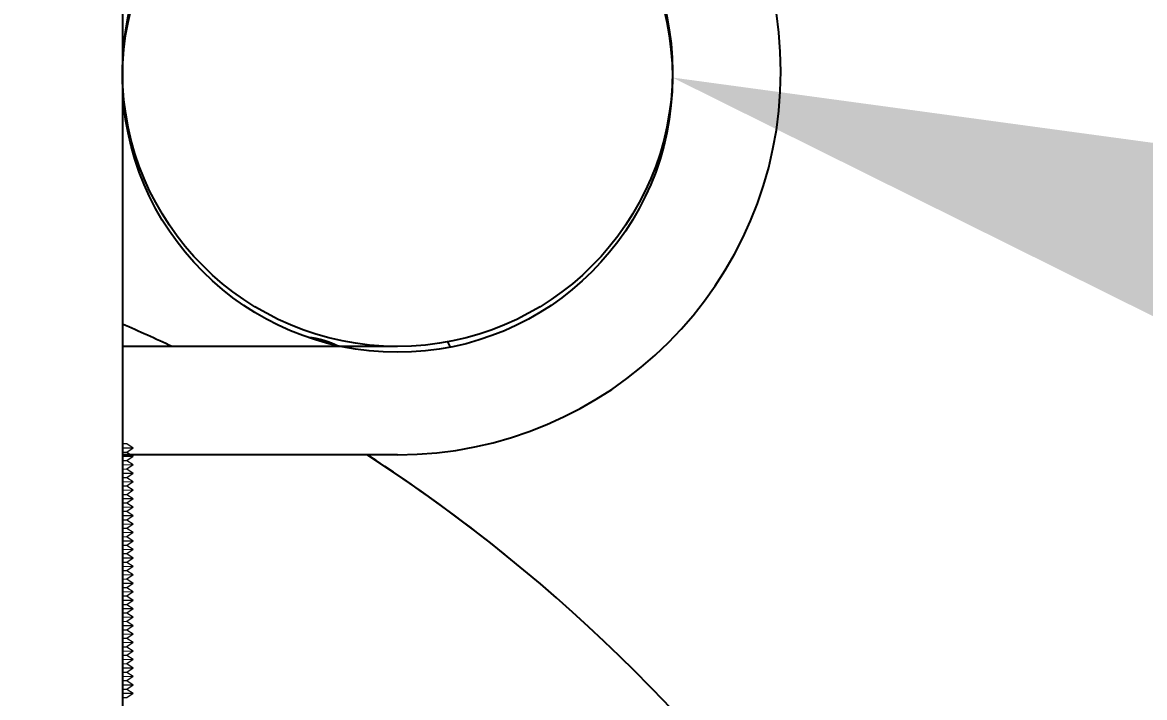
# Model space of a CAD drawing. Header units: millimetres. Extents: x -17263 to -7565, y 1486 to 4446.
# Drawn here: x -14628.9 to -14577.2, y 4327.3 to 4358.4 of the extents above; entities that cross this region are included whole.
import ezdxf
from ezdxf import colors
from ezdxf.entities.mleader import LeaderData, LeaderLine
from ezdxf.math import Vec2, Vec3

# ---------------------------------------------------------------- set-up
doc = ezdxf.new("R2010")
doc.units = ezdxf.units.MM
doc.layers.add('Canalización nueva', color=6, linetype='Continuous')
doc.styles.get("Standard").update_dxf_attribs({"font": 'arial.ttf'})

msp = doc.modelspace()

# ---------------------------------------------------------------- linework, layer by layer
for start, end in [(64.85883, 66.75499), (64.85883, 66.75499), (51.12734, 57.05398), (321.12734, 57.05398)]:
    msp.add_arc((-14654.103, 4275.077), 75.54, start, end)
at = {"color": 7, "linetype": 'Continuous'}
msp.add_arc((-14616.113, 4339.987), 7.739, 26.4046, 28.4486, dxfattribs=at)
at = {"layer": 'Canalización nueva'}
for p, q in [((-14624.29, 4388.36), (-14624.29, 4188.956)), ((-14611.622, 4343.46), (-14624.29, 4343.46)), ((-14611.622, 4338.469), (-14624.29, 4338.469))]:
    msp.add_line(p, q, dxfattribs=at)
at = {"layer": 'Canalización nueva', "linetype": 'Continuous', "lineweight": 0}
for p, q in [((-14624.29, 4338.982), (-14624.086, 4338.985)), ((-14624.086, 4338.985), (-14623.798, 4338.794)), ((-14624.29, 4338.787), (-14623.798, 4338.794)), ((-14624.29, 4338.592), (-14624.086, 4338.595)), ((-14624.29, 4338.592), (-14624.08, 4338.595)), ((-14624.29, 4338.592), (-14624.086, 4338.595)), ((-14624.29, 4338.397), (-14623.798, 4338.405)), ((-14624.086, 4338.595), (-14623.798, 4338.794)), ((-14624.086, 4338.595), (-14623.798, 4338.405)), ((-14624.086, 4338.205), (-14623.798, 4338.405)), ((-14624.29, 4338.202), (-14624.086, 4338.205)), ((-14624.29, 4338.202), (-14624.08, 4338.205)), ((-14624.29, 4338.202), (-14624.086, 4338.205)), ((-14624.29, 4338.007), (-14623.798, 4338.014)), ((-14624.29, 4337.811), (-14624.086, 4337.815)), ((-14624.29, 4337.812), (-14624.086, 4337.815)), ((-14624.29, 4337.811), (-14624.08, 4337.814)), ((-14624.086, 4338.205), (-14623.798, 4338.014)), ((-14624.086, 4337.815), (-14623.798, 4338.014)), ((-14624.086, 4337.815), (-14623.798, 4337.624)), ((-14624.29, 4337.617), (-14623.798, 4337.624)), ((-14624.29, 4337.422), (-14624.086, 4337.425)), ((-14624.29, 4337.422), (-14624.08, 4337.425)), ((-14624.29, 4337.421), (-14624.086, 4337.424)), ((-14624.086, 4337.425), (-14623.798, 4337.624)), ((-14624.086, 4337.424), (-14623.798, 4337.234)), ((-14624.29, 4337.226), (-14623.798, 4337.234)), ((-14624.29, 4337.032), (-14624.086, 4337.035)), ((-14624.29, 4337.031), (-14624.086, 4337.034)), ((-14624.29, 4337.031), (-14624.08, 4337.034)), ((-14624.29, 4336.837), (-14623.798, 4336.845)), ((-14624.086, 4337.034), (-14623.798, 4337.234)), ((-14624.086, 4337.035), (-14623.798, 4336.845)), ((-14624.086, 4336.645), (-14623.798, 4336.845)), ((-14624.29, 4336.642), (-14624.086, 4336.645)), ((-14624.29, 4336.642), (-14624.08, 4336.645)), ((-14624.29, 4336.642), (-14624.086, 4336.645)), ((-14624.29, 4336.447), (-14623.798, 4336.454)), ((-14624.29, 4336.252), (-14624.086, 4336.255)), ((-14624.29, 4336.251), (-14624.08, 4336.255)), ((-14624.29, 4336.252), (-14624.086, 4336.255)), ((-14624.086, 4336.645), (-14623.798, 4336.454)), ((-14624.086, 4336.255), (-14623.798, 4336.454)), ((-14624.086, 4336.255), (-14623.798, 4336.064)), ((-14624.29, 4336.057), (-14623.798, 4336.064)), ((-14624.29, 4335.862), (-14624.086, 4335.865)), ((-14624.29, 4335.862), (-14624.08, 4335.865)), ((-14624.29, 4335.861), (-14624.086, 4335.865)), ((-14624.086, 4335.865), (-14623.798, 4336.064)), ((-14624.086, 4335.865), (-14623.798, 4335.674)), ((-14624.29, 4335.667), (-14623.798, 4335.674)), ((-14624.29, 4335.472), (-14624.086, 4335.475)), ((-14624.29, 4335.471), (-14624.086, 4335.474)), ((-14624.29, 4335.471), (-14624.08, 4335.474)), ((-14624.29, 4335.277), (-14623.798, 4335.284)), ((-14624.086, 4335.474), (-14623.798, 4335.674)), ((-14624.086, 4335.475), (-14623.798, 4335.284)), ((-14624.086, 4335.085), (-14623.798, 4335.284)), ((-14624.29, 4335.082), (-14624.086, 4335.085)), ((-14624.29, 4335.082), (-14624.08, 4335.085)), ((-14624.29, 4335.081), (-14624.086, 4335.084)), ((-14624.29, 4334.886), (-14623.798, 4334.894)), ((-14624.29, 4334.692), (-14624.086, 4334.695)), ((-14624.29, 4334.691), (-14624.086, 4334.694)), ((-14624.29, 4334.691), (-14624.08, 4334.694)), ((-14624.086, 4335.084), (-14623.798, 4334.894)), ((-14624.086, 4334.694), (-14623.798, 4334.894)), ((-14624.086, 4334.695), (-14623.798, 4334.504)), ((-14624.29, 4334.497), (-14623.798, 4334.504)), ((-14624.29, 4334.302), (-14624.086, 4334.305)), ((-14624.29, 4334.302), (-14624.08, 4334.305)), ((-14624.29, 4334.301), (-14624.086, 4334.304)), ((-14624.086, 4334.305), (-14623.798, 4334.504)), ((-14624.086, 4334.304), (-14623.798, 4334.113)), ((-14624.29, 4334.106), (-14623.798, 4334.113)), ((-14624.29, 4333.911), (-14624.086, 4333.914)), ((-14624.29, 4333.91), (-14624.08, 4333.914)), ((-14624.29, 4333.911), (-14624.086, 4333.914)), ((-14624.29, 4333.716), (-14623.798, 4333.723)), ((-14624.086, 4333.914), (-14623.798, 4334.113)), ((-14624.086, 4333.914), (-14623.798, 4333.723)), ((-14624.086, 4333.524), (-14623.798, 4333.723)), ((-14624.29, 4333.521), (-14624.086, 4333.524)), ((-14624.29, 4333.521), (-14624.08, 4333.524)), ((-14624.29, 4333.52), (-14624.086, 4333.523)), ((-14624.29, 4333.325), (-14623.798, 4333.333)), ((-14624.29, 4333.131), (-14624.086, 4333.134)), ((-14624.29, 4333.13), (-14624.086, 4333.133)), ((-14624.29, 4333.13), (-14624.08, 4333.133)), ((-14624.086, 4333.524), (-14623.798, 4333.333)), ((-14624.086, 4333.133), (-14623.798, 4333.333)), ((-14624.086, 4333.134), (-14623.798, 4332.943)), ((-14624.29, 4332.936), (-14623.798, 4332.943)), ((-14624.29, 4332.741), (-14624.086, 4332.744)), ((-14624.29, 4332.741), (-14624.08, 4332.744)), ((-14624.29, 4332.74), (-14624.086, 4332.743)), ((-14624.086, 4332.744), (-14623.798, 4332.943)), ((-14624.086, 4332.743), (-14623.798, 4332.553)), ((-14624.29, 4332.545), (-14623.798, 4332.553)), ((-14624.29, 4332.351), (-14624.086, 4332.354)), ((-14624.29, 4332.35), (-14624.086, 4332.353)), ((-14624.29, 4332.35), (-14624.08, 4332.353)), ((-14624.29, 4332.156), (-14623.798, 4332.163)), ((-14624.086, 4332.353), (-14623.798, 4332.553)), ((-14624.086, 4332.354), (-14623.798, 4332.163)), ((-14624.086, 4331.964), (-14623.798, 4332.163)), ((-14624.29, 4331.961), (-14624.086, 4331.964)), ((-14624.29, 4331.961), (-14624.08, 4331.964)), ((-14624.29, 4331.96), (-14624.086, 4331.963)), ((-14624.29, 4331.765), (-14623.798, 4331.772)), ((-14624.29, 4331.57), (-14624.086, 4331.573)), ((-14624.29, 4331.57), (-14624.08, 4331.573)), ((-14624.29, 4331.57), (-14624.086, 4331.573)), ((-14624.086, 4331.963), (-14623.798, 4331.772)), ((-14624.086, 4331.573), (-14623.798, 4331.772)), ((-14624.086, 4331.573), (-14623.798, 4331.383)), ((-14624.29, 4331.375), (-14623.798, 4331.383)), ((-14624.29, 4331.18), (-14624.086, 4331.183)), ((-14624.29, 4331.18), (-14624.08, 4331.183)), ((-14624.29, 4331.18), (-14624.086, 4331.183)), ((-14624.086, 4331.183), (-14623.798, 4331.383)), ((-14624.086, 4331.183), (-14623.798, 4330.992)), ((-14624.29, 4330.985), (-14623.798, 4330.992)), ((-14624.29, 4330.79), (-14624.086, 4330.793)), ((-14624.29, 4330.789), (-14624.08, 4330.793)), ((-14624.29, 4330.79), (-14624.086, 4330.793)), ((-14624.29, 4330.595), (-14623.798, 4330.603)), ((-14624.086, 4330.793), (-14623.798, 4330.992)), ((-14624.086, 4330.793), (-14623.798, 4330.603)), ((-14624.086, 4330.403), (-14623.798, 4330.603)), ((-14624.29, 4330.4), (-14624.086, 4330.403)), ((-14624.29, 4330.4), (-14624.08, 4330.403)), ((-14624.29, 4330.399), (-14624.086, 4330.402)), ((-14624.29, 4330.204), (-14623.798, 4330.212)), ((-14624.29, 4330.01), (-14624.086, 4330.013)), ((-14624.29, 4330.009), (-14624.086, 4330.012)), ((-14624.29, 4330.009), (-14624.08, 4330.012)), ((-14624.086, 4330.402), (-14623.798, 4330.212)), ((-14624.086, 4330.012), (-14623.798, 4330.212)), ((-14624.086, 4330.013), (-14623.798, 4329.823)), ((-14624.29, 4329.815), (-14623.798, 4329.823)), ((-14624.29, 4329.62), (-14624.086, 4329.623)), ((-14624.29, 4329.62), (-14624.08, 4329.623)), ((-14624.29, 4329.617), (-14624.086, 4329.62)), ((-14624.086, 4329.623), (-14623.798, 4329.823)), ((-14624.086, 4329.62), (-14623.798, 4329.429)), ((-14624.29, 4329.422), (-14623.798, 4329.429)), ((-14624.29, 4329.227), (-14624.086, 4329.23)), ((-14624.29, 4329.227), (-14624.08, 4329.23)), ((-14624.29, 4329.227), (-14624.086, 4329.23)), ((-14624.29, 4329.032), (-14623.798, 4329.04)), ((-14624.086, 4329.23), (-14623.798, 4329.429)), ((-14624.086, 4329.23), (-14623.798, 4329.04)), ((-14624.086, 4328.84), (-14623.798, 4329.04)), ((-14624.29, 4328.837), (-14624.086, 4328.84)), ((-14624.29, 4328.837), (-14624.08, 4328.84)), ((-14624.29, 4328.837), (-14624.086, 4328.84)), ((-14624.29, 4328.642), (-14623.798, 4328.649)), ((-14624.086, 4328.84), (-14623.798, 4328.649)), ((-14624.086, 4328.45), (-14623.798, 4328.649)), ((-14624.29, 4328.447), (-14624.086, 4328.45)), ((-14624.29, 4328.446), (-14624.08, 4328.45)), ((-14624.29, 4328.447), (-14624.086, 4328.45)), ((-14624.29, 4328.252), (-14623.798, 4328.26)), ((-14624.29, 4328.057), (-14624.086, 4328.06)), ((-14624.29, 4328.057), (-14624.08, 4328.06)), ((-14624.29, 4328.056), (-14624.086, 4328.059)), ((-14624.086, 4328.45), (-14623.798, 4328.26)), ((-14624.086, 4328.06), (-14623.798, 4328.26)), ((-14624.086, 4328.059), (-14623.798, 4327.869)), ((-14624.29, 4327.861), (-14623.798, 4327.869)), ((-14624.29, 4327.667), (-14624.086, 4327.67)), ((-14624.29, 4327.666), (-14624.086, 4327.669)), ((-14624.29, 4327.666), (-14624.08, 4327.669)), ((-14624.29, 4327.472), (-14623.798, 4327.48)), ((-14624.086, 4327.669), (-14623.798, 4327.869)), ((-14624.086, 4327.67), (-14623.798, 4327.48)), ((-14624.086, 4327.28), (-14623.798, 4327.48)), ((-14624.29, 4327.277), (-14624.086, 4327.28)), ((-14624.29, 4327.277), (-14624.08, 4327.28))]:
    msp.add_line(p, q, dxfattribs=at)
at = {"layer": 'Canalización nueva'}
for centre in [(-14611.622, 4356.129), (-14611.625, 4355.859)]:
    msp.add_circle(centre, 12.668, dxfattribs=at)
for centre, radius, start, end in [((-14611.622, 4356.129), 17.66, 270, 90), ((-14616.113, 4339.987), 3.909, 62.7057, 84.5352)]:
    msp.add_arc(centre, radius, start, end, dxfattribs=at)

# ---------------------------------------------------------------- leaders
ml = msp.add_multileader_mtext('Standard', dxfattribs=at)
ml.set_content('\\A1;{\\Fromans|c0;\\W0.85;Grampa U Bolt 1" }', color=256)
ml.set_leader_properties()
ml.build(insert=Vec2(0, 0))
ml.multileader.update_dxf_attribs({"dogleg_length": 0.36, "arrow_head_size": 27.606})
ctx = ml.context
ctx.base_point, ctx.char_height, ctx.arrow_head_size, ctx.landing_gap_size, ctx.plane_origin = Vec3(-15094.133, 4369.474), 15, 27.606, 0.00994, Vec3(-15224.646, 4470.632)
notes = []
notes.append((ctx, [(1, (1, 1, 0), (-14914.646, 4369.474), (-1, 0), 0.36, [(0, [(-14775.203, 4335.217)], 0, [])])]))
ctx.mtext.insert, ctx.mtext.width, ctx.mtext.flow_direction = Vec3(-15094.123, 4379.474), 587.02173, 5
ml = msp.add_multileader_mtext('Standard', dxfattribs=at)
ml.set_content('\\A1;{\\Fromans|c0;\\W0.85;Caño 1" }', color=256)
ml.set_leader_properties()
ml.build(insert=Vec2(0, 0))
ml.multileader.update_dxf_attribs({"dogleg_length": 0.36, "arrow_head_size": 27.606})
ctx = ml.context
ctx.base_point, ctx.char_height, ctx.arrow_head_size, ctx.landing_gap_size, ctx.plane_origin = Vec3(-14395.588, 4293.381), 15, 27.606, 0.00994, Vec3(-14562.185, 4394.539)
notes.append((ctx, [(0, (1, 1, 0), (-14395.628, 4293.381), (1, 0), 0.0398, [(0, [(-14598.957, 4355.859)], 0, [])])]))
ctx.mtext.insert, ctx.mtext.width, ctx.mtext.flow_direction = Vec3(-14395.578, 4300.881), 587.02173, 5
for ctx, leaders in notes:
    for number, flags, end, landing, length, lines in leaders:
        leader = LeaderData()
        leader.index, (leader.has_last_leader_line, leader.has_dogleg_vector, leader.attachment_direction) = number, flags
        leader.last_leader_point, leader.dogleg_vector, leader.dogleg_length = Vec3(end), Vec3(landing), length
        for number, points, colour, breaks in lines:
            line = LeaderLine()
            line.index, line.vertices, line.color, line.breaks = number, Vec3.list(points), colors.encode_raw_color(colour), breaks
            leader.lines.append(line)
        ctx.leaders.append(leader)

doc.saveas('drawing.dxf')
